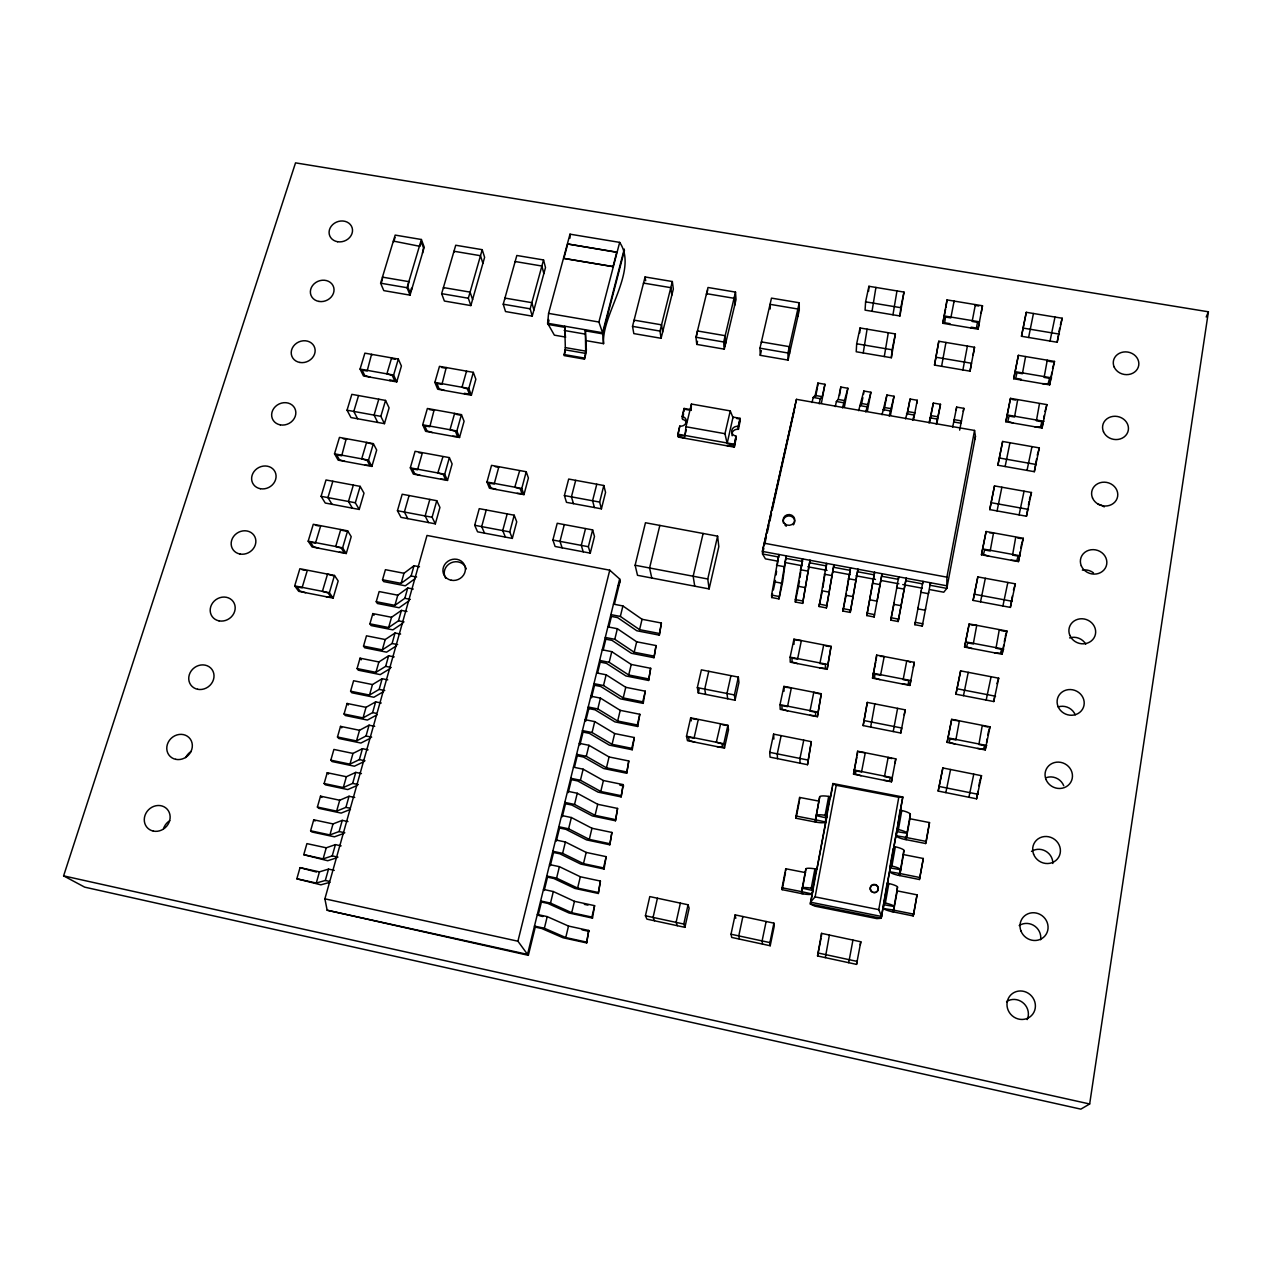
<?xml version="1.0" encoding="UTF-8"?>
<svg xmlns="http://www.w3.org/2000/svg" width="1272" height="1272" viewBox="0 0 1272 1272"><rect width="100%" height="100%" fill="white"/><g stroke="black" fill="none" stroke-linecap="round" stroke-linejoin="round"><path stroke-width="1.5" d="M807.497 764.695L811.313 741.656L773.615 734.119L769.735 752.34L770.037 757.142L807.497 764.695L811.313 741.656M802.648 603.389L810.01 560.284L802.648 603.389L795.35 602.006L795.334 599.589L802.664 558.917L801.185 568.346M809.93 715.23L815.543 715.834L815.622 712.225L809.978 711.112L813.794 692.254L819.407 693.892M817.832 386.147L817.88 383.063L824.94 384.287L821.394 403.319M826.403 607.905L833.923 564.752L826.403 607.905L819.088 606.521L826.562 563.369L826.466 565.945L809.978 562.86M812.903 890.464L812.951 888.54L809.819 887.983A10.764 1.956 11.7 0 0 802.33 887.904L801.964 891.72L811.87 893.93L812.903 890.464L810.343 904.026L814.827 906.141L876.885 918.623L881.21 918.273L902.802 796.988L832.874 783.552L810.343 904.026L881.21 918.273L886.759 885.121M817.387 716.708L821.283 693.733L783.902 686.387L780.006 704.672L780.197 709.347L817.387 716.708L821.283 693.733M825.512 821.982L815.702 819.836L816.036 815.591L825.894 817.801L825.321 822.269A10.526 2.258 11.5 0 1 817.96 822.443L815.304 822.014L815.368 819.804L819.836 796.495A10.605 2.401 11.4 0 1 827.277 796.208L830.378 796.717M819.74 667.911L825.321 668.436L825.464 664.556L819.868 663.475L823.604 645.445M827.15 669.342L831.061 646.319L793.951 639.164L790.119 657.147L790.23 662.171L827.15 669.342L831.061 646.319M844.338 407.326L847.883 388.262L840.824 387.038L839.552 395.433M565.722 337.112L554.369 335.156L547.612 323.263L548.582 313.389L569.999 234.175L619.671 242.38C638.719 270.538 601.433 314.295 603.564 343.663L586.535 340.721M860.81 941.773L856.549 964.383L817.546 955.956L821.553 933.362L860.81 941.773L860.269 944.921M816.624 869.173L813.508 868.633A10.732 2.051 11.6 0 0 806.019 868.633L801.98 891.704L782.042 887.792L785.746 868.744L805.621 872.64M821.378 936.589L821.553 933.362M856.676 343.774L856.215 351.756L891.338 357.734L895.377 333.932L860.047 327.969L856.676 343.774L892.101 349.784L891.338 357.734M850.237 612.42L857.932 569.236L850.237 612.42L842.891 611.037L850.539 567.853M859.745 332.835L860.047 327.969M832.731 785.953L832.874 783.552L836.213 785.285L898.779 797.306L902.802 796.988L900.29 810.709M865.596 301.846L865.071 310.13L899.94 315.965L903.995 292.083L868.919 286.28L865.596 301.846L900.783 307.697L899.94 315.965M863.227 352.948L867.091 329.162M868.585 291.32L868.919 286.28M691.141 410.411L691.427 404.051L730.271 410.904L733.085 417.836M863.624 394.082L863.831 391.029L870.923 392.253L867.345 411.349M825.337 957.641L829.392 935.031M872.036 311.29L875.915 287.44M819.295 801.185L799.643 797.449L796.018 816.036L815.638 819.836L819.629 796.797M884.294 356.542L888.301 332.723M892.96 314.788L896.967 290.922M890.448 415.388L894.041 396.26L886.918 395.02L884.056 410.57M866.788 615.568L874.611 572.336L866.788 615.568L874.166 616.968L882.037 573.72L877.092 601.179L869.714 599.78M895.806 758.859L891.465 781.819L853.528 774.171L857.662 751.227L895.806 758.859L895.043 763.152M857.217 755.568L857.662 751.227M874.166 616.968L874.421 614.583L867.027 613.183M905.187 709.84L900.799 733.038L863.147 725.581L867.297 702.414L905.187 709.84L904.249 715.023M867.297 702.414L863.147 725.581M861.096 775.697L855.468 774.092L855.817 770.832L861.542 771.977L865.278 752.754L859.522 752.102M914.282 662.33L909.909 685.433L872.528 678.167L876.694 655.096L914.282 662.33L913.36 667.355M876.106 660.168L876.694 655.096M778.973 598.905L786.16 555.848L782.693 581.797L778.973 598.905L771.707 597.522L771.595 595.089L778.846 554.481L777.446 563.894M776.111 574.928L776.556 571.239M916.842 403.304L917.239 400.267L910.084 399.042L907.19 414.608M870.668 727.075L874.85 703.893M691.046 409.663L684.066 408.439L682.142 416.453A5.374 4.897 -8.9 0 1 686.212 422.209A5.374 4.897 -8.9 0 1 679.805 426.104L677.96 434.913L684.956 436.153L685.974 426.756L691.427 404.051M879.986 679.614L874.468 677.992L874.929 674.16L880.558 675.257L884.199 656.543L880.383 656.384M799.5 581.209L795.35 602.006M799.993 577.536L800.708 572.018M898.159 621.531L906.221 578.235L898.159 621.531L890.766 620.116L897.062 586.297M822.952 587.505L824.765 574.642M974.543 347.272L970.027 371.154L934.507 365.096L938.8 341.246L974.543 347.272L973.064 355.27M938.8 341.246L934.507 365.096M848.726 962.697L852.94 940.088M982.493 305.773L978.057 329.178L942.775 323.279L947.036 299.906L982.493 305.773L981.11 313.23M945.923 307.395L947.036 299.906M936.876 423.497L940.501 404.305L933.346 403.065L929.705 422.24M1089.659 1103.985L1208.4 311.799L295.533 162.864L63.6 875.867L84.699 887.156L1080.85 1109.136L1089.659 1103.985L63.6 875.867M846.993 590.144L848.949 577.281M941.598 366.304L945.939 342.454M949.818 324.455L949.946 323.645L944.667 322.754L945.509 317.014L950.836 317.905L954.111 301.067L953.984 301.909M883.865 780.293L889.653 780.992L890.209 777.764L884.469 776.604L888.174 757.333M893.246 731.543L897.587 708.345M902.42 683.97L908.129 684.527L908.812 680.727L903.152 679.63L906.745 660.884L910.418 662.171M883.42 908.256L883.992 904.742L894.168 906.538L893.485 910.037L883.547 908.558A10.796 1.924 11.2 0 0 890.702 911.372L913.185 915.935L913.725 914.155L917.048 894.852L896.967 890.829L897.46 886.791A10.844 2.051 11.2 0 0 890.241 883.865L887.109 883.166M899.797 875.629L903.422 854.577L923.313 858.489L919.449 879.524L897.094 875.025A10.732 2.099 11.1 0 1 890.018 872.115L889.764 867.743L893.278 848.376M926.255 841.428L925.65 843.527L903.422 839.123A10.669 2.274 10.9 0 1 896.394 836.117L896.967 831.618L907.031 833.303L906.332 837.517L926.255 841.428L929.514 822.571L909.639 818.691L910.259 813.969A10.701 2.417 10.9 0 0 903.168 810.852L900.067 810.169M914.838 624.695L915.236 622.326L922.693 623.741L922.264 626.094L914.838 624.695L918.177 607.332M913.185 915.935L917.048 894.852M919.449 879.524L923.313 858.489M925.65 843.527L929.514 822.571M856.549 964.383L857.058 961.394L817.689 952.903M893.485 910.037L897.587 887.093M893.628 846.437L896.744 847.136A10.764 2.242 11 0 1 903.899 850.157L899.892 873.514L920.038 877.569M910.37 814.318L906.236 837.437L896.283 835.784M893.405 911.976L897.237 890.909M906.093 839.711L909.909 818.771M976.594 798.816L981.523 775.697L942.854 767.954L938.179 791.057L976.594 798.816L977.898 791.423M978.884 785.873L979.535 782.185M985.228 749.939L990.045 726.853L951.71 719.332L947.099 742.387L985.228 749.939L985.88 746.235M986.531 742.53L987.183 738.809M987.835 735.105L988.487 731.4M993.766 701.54L998.711 678.199L960.63 670.869L955.924 694.194L993.766 701.54L994.704 696.182M1002.113 654.253L1006.947 631.039L969.184 623.9L964.558 647.082L1002.113 654.253L1003.688 645.27M1004.323 641.692L1004.959 638.099M1010.381 607.396L1015.358 583.848L977.834 576.9L973.096 600.416L1010.381 607.396L1012.417 595.853M1018.459 561.604L1023.308 538.295L986.102 531.521L981.459 554.799L1018.459 561.604L1020.16 551.953M1020.844 548.089L1021.527 544.225M1026.472 516.225L1031.465 492.502L994.497 485.904L989.743 509.595L1026.472 516.225L1027.792 508.768M1028.444 505.048L1029.096 501.311M1034.327 471.689L1039.335 447.903L1002.638 441.464L997.868 465.234L1034.327 471.689L1036.601 458.842M1042.038 428.044L1046.888 404.623L1010.493 398.359L1005.834 421.763L1042.038 428.044L1043.008 422.527M1043.66 418.838L1044.312 415.149M1049.654 384.875L1054.504 361.423L1018.363 355.333L1013.704 378.754L1049.654 384.875L1051.896 372.187M1057.175 342.248L1062.199 318.239L1026.281 312.308L1021.48 336.285L1057.175 342.248L1058.415 335.236M1059.035 331.738L1059.656 328.24M962.904 369.929L967.388 346.064M956.131 410.125L956.671 407.104L963.858 408.344L963.302 411.365M970.981 328.001L971.14 327.19L976.435 328.065L977.484 322.341L972.158 321.45L975.386 304.596L975.242 305.423L978.788 306.011M836.213 785.285L815.114 896.887L810.375 902.182L881.591 916.492L878.761 909.639L898.779 797.306M896.935 831.586L899.733 812.077M887.061 885.28L890.591 865.787L893.342 866.407A10.812 2.147 11.1 0 1 900.512 869.38L899.892 873.514L889.891 871.797M893.564 848.647L897.078 829.28L899.797 829.901A10.732 2.321 11 0 1 906.92 832.953L907.031 833.303M888.826 883.547L885.36 903.056L883.627 904.615L884.04 902.754L886.791 903.374A10.876 1.956 11.3 0 1 894.041 906.252L894.168 906.538M895.329 846.818L891.911 866.089L890.162 867.822M901.769 810.534L898.382 829.583L896.617 831.475M973.78 774.139L968.898 797.258M991.079 676.736L986.182 700.077M1007.837 582.465L1002.908 605.997M1024.055 491.183L1019.111 514.89M1031.974 446.615L1027.029 470.402M1054.997 317.062L1050.02 341.055M891.465 781.819L892.213 777.685L853.957 769.973M900.799 733.038L901.705 728.013L863.704 720.493M909.909 685.433L910.8 680.552L873.117 673.238M938.179 791.057L942.854 767.954M947.099 742.387L951.71 719.332M955.924 694.194L960.63 670.869M964.558 647.082L969.184 623.9M973.096 600.416L977.834 576.9M981.459 554.799L986.102 531.521M989.743 509.595L994.497 485.904M997.868 465.234L1002.638 441.464M1005.834 421.763L1010.493 398.359M1013.704 378.754L1018.363 355.333M1021.48 336.285L1026.281 312.308M950.566 769.496L945.843 792.615M968.231 672.332L963.476 695.657M985.323 578.283L980.537 601.815M1001.875 487.224L997.073 510.931M1009.952 442.751L1005.134 466.522M1025.582 356.542L1022.402 373.714L1016.98 372.791L1015.676 378.277L1021.066 379.199L1020.875 379.978M1033.452 313.5L1028.603 337.478M921.23 590.828L917.843 608.859L925.269 610.258L928.687 592.211M970.027 371.154L971.49 363.267L935.651 357.178M978.057 329.178L979.424 321.816L943.872 315.885M930.118 589.652L943.776 592.211L946.813 588.395L946.893 577.154L974.543 430.445L796.463 399.344L762.405 551.412L762.548 554.004L765.41 558.853L776.953 561.016M974.543 430.445L975.449 436.423L946.813 588.395L930.023 585.263L930.484 582.751L928.401 593.69L920.912 592.275L923.011 581.368L922.566 583.88L905.839 580.748M814.923 868.871L811.234 888.238L812.522 890.384L816.242 869.11M828.676 796.431L825.099 815.32C826.689 821.41 828.295 813.301 823.684 815.098A10.637 2.305 11.4 0 0 816.227 815.32L816.036 815.591M829.996 796.638L825.957 817.769M816.942 869.189L826.848 816.926M830.521 797.576L832.365 787.893M811.87 893.93L811.679 894.152A10.653 1.908 11.7 0 1 804.302 894.041L801.599 893.58L801.599 891.704L805.828 868.871M922.264 626.094L925.571 608.732M959.66 430.111L963.858 408.344M952.696 427.106L956.671 407.104M801.599 893.58L782.153 889.669L785.476 872.608M815.304 822.014L796.049 818.262L799.293 801.599M936.319 424.244L940.501 404.305M904.01 850.491L903.422 854.577M929.053 422.972L933.346 403.065M890.766 620.116L894.184 602.817M817.546 955.956L820.997 938.529M853.528 774.171L856.851 757.428M872.528 678.167L875.74 661.965M942.775 323.279L945.573 309.16M912.74 420.126L914.743 412.78L907.572 411.524L905.489 418.854M913.614 419.426L917.239 400.267M907.572 411.524L910.084 399.042M889.223 416.024L894.041 396.26M882.021 414.752L886.918 395.02M849.314 575.564L850.364 570.397L833.812 567.312M842.891 611.037L846.437 593.817M766.126 921.5L762.103 940.93L762.485 944.078M803.761 740.145L799.961 758.43L799.993 763.184M770.212 945.748L769.894 942.6L773.901 923.154L735.137 914.87L731.018 934.22L731.702 937.432L770.212 945.748L774.171 926.477L773.901 923.154M892.101 349.784L895.377 333.932M900.783 307.697L903.995 292.083M974.845 439.397L975.449 436.423M865.803 411.921L870.923 392.253M858.616 410.665L863.831 391.029M825.385 571.096L826.116 567.662M819.088 606.521L822.284 591.242M861.383 404.766L862.877 397.643M842.462 407.851L847.883 388.262M742.88 916.524L738.778 935.89L739.398 939.102M781.135 735.614L777.272 753.867L777.51 758.653M835.291 406.595L836.388 401.491L838.168 399.44L840.824 387.038M819.2 403.781L820.297 398.692L822.253 396.657L824.94 384.287M812.061 402.54L813.174 397.452L815.177 395.433L817.88 383.063M771.707 597.522L772.549 593.722M773.376 589.922L775.443 580.43M815.511 396.769L817.451 387.912M947.338 585.899L762.405 551.412L796.463 399.344M762.977 552.08L763.836 548.232M764.679 544.384L766.38 536.689M767.239 532.857L768.94 525.161M769.798 521.313L771.5 513.618M772.343 509.77L794.491 409.775M684.924 927.336L683.795 924.044L688.057 904.774L649.785 896.585L645.429 915.776L646.923 919.131L684.924 927.336L689.138 908.256L688.057 904.774M724.468 748.127L723.8 743.754L727.886 725.279L690.68 717.837L686.498 736.25L687.468 740.67L724.468 748.127L728.506 729.794L727.886 725.279M735.041 700.22L734.405 694.941L738.348 677.102L701.381 669.851L697.342 687.627L698.296 692.938L735.041 700.22L738.937 682.523L738.348 677.102M680.377 903.136L676.1 922.391L677.308 925.698M730.939 675.655L726.98 693.479L727.679 698.757M788.068 360.103L787.956 352.996L799.245 302.768L771.484 298.125L759.956 348.194L760.29 355.333L788.068 360.103L799.277 310.209L799.245 302.768M584.452 359.133L585.708 351.454L585.327 329.766L586.344 349.466A4.468 0.875 -80.5 0 1 585.677 354.459L584.452 359.133L564.1 355.588L565.34 347.908L564.72 326.22L565.372 336.221M657.417 898.223L653.077 917.414L654.508 920.769M708.758 671.298L704.736 689.074L705.626 694.385M698.296 692.938L699.107 689.408M709.124 588.92L707.757 578.999L717.599 536.164L645.461 522.744L635.125 565.245L637.51 575.31L709.124 588.92L718.823 546.61L717.599 536.164M760.29 355.333L761.372 350.627M679.805 426.104L677.865 434.181L678.294 437.091L734.31 447.124L735.947 436.121A5.406 4.945 -5.8 0 1 731.798 430.318A5.406 4.945 -5.8 0 1 738.189 426.406L740.05 418.329L733.038 417.089L727.091 443.69L734.135 444.962L736.011 436.837M738.253 427.138L740.113 419.076L736.599 418.456M734.31 447.124L736.122 438.299M732.036 433.243A5.39 4.929 -5.8 0 1 738.412 429.348L740.225 420.555M727.028 442.974L724.961 433.704L730.271 410.904M703.114 533.461L693.161 576.248L694.735 586.185M724.293 349.148L723.688 341.993L735.502 292.099L707.995 287.488L695.943 337.239L696.77 344.41L724.293 349.148L736.027 299.572L735.502 292.099M588.729 930.468L586.63 942.918L588.729 930.468L568.505 926.064L547.214 916.619L537.341 914.473L538.104 915.49L541.395 902.023L540.648 900.958L550.506 903.088L571.716 912.708L591.893 917.08L592.498 918.098L568.997 912.994L547.819 903.406L541.395 902.023M591.893 917.08L594.596 905.664L574.451 901.323L553.32 891.545L543.478 889.414M597.729 892.388L577.615 888.079L556.595 878.125L546.769 876.011L547.501 877.139L553.892 878.523L574.896 888.428L598.317 893.469L600.4 881.067L580.334 876.774L559.394 866.661L549.568 864.578L550.299 865.739L553.543 852.479L552.843 851.27L562.622 853.353L583.482 863.64L603.516 867.902L604.073 869.03L580.748 864.07L559.918 853.83L553.543 852.479M603.516 867.902L606.172 856.66L586.169 852.415L565.404 842L555.625 839.933M609.256 843.59L589.302 839.393L568.616 828.788L558.853 826.736L559.553 828.008L565.897 829.344L586.551 839.902L609.797 844.799L611.896 832.444L591.957 828.263L571.367 817.53L561.62 815.479M614.948 819.502L595.058 815.336L574.547 804.429L564.832 802.409L565.499 803.729L571.828 805.049L592.323 815.924L615.473 820.758L617.572 808.436L597.713 804.302L577.265 793.251L567.566 791.248M620.609 795.588L600.782 791.486L580.43 780.261L570.746 778.273L571.398 779.657L577.711 780.96L598.031 792.122L621.118 796.908L623.201 784.617L603.405 780.531L583.133 769.178L573.465 767.191M626.206 771.865L606.458 767.811L586.281 756.299L576.629 754.328L577.265 755.775L583.546 757.063L603.707 768.527L626.698 773.249L628.781 760.974L609.065 756.951L588.952 745.297L579.317 743.341L579.937 744.82L583.069 732.084L582.449 730.573L592.068 732.529L612.086 744.327L631.771 748.333L632.248 749.765L609.32 745.122L589.333 733.356L583.069 732.084M631.771 748.333L634.315 737.537L614.662 733.562L594.724 721.606L585.12 719.682L585.724 721.208L588.825 708.583L588.236 707.009L597.808 708.933L617.667 721.033L637.288 724.976L637.733 726.487L614.901 721.876L595.073 709.824L588.825 708.583M637.288 724.976L639.816 714.276L620.227 710.348L600.448 698.105L590.892 696.197L591.48 697.787L594.549 685.258L593.96 683.636L603.516 685.529L623.216 697.915L642.758 701.826L643.203 703.384L620.434 698.837L600.766 686.498L594.549 685.258M642.758 701.826L645.27 691.189L625.76 687.309L606.14 674.796L596.6 672.904M648.195 678.835L628.718 674.987L609.177 662.315L599.653 660.438L600.225 662.124L606.41 663.348L625.935 675.973L648.609 680.456L650.676 668.293L631.23 664.461L611.768 651.662L602.26 649.801M653.57 656.034L634.172 652.234L614.789 639.291L605.297 637.431L605.838 639.18L612.023 640.388L631.389 653.267L653.983 657.703L656.05 645.572L636.668 641.788L617.365 628.718L607.889 626.889M658.928 633.408L639.577 629.656L620.354 616.443L610.894 614.615L611.435 616.411L617.588 617.604L636.795 630.753L659.309 635.141L661.376 623.026L642.058 619.289L622.898 605.949L613.47 604.136M592.498 918.098L594.596 905.664M598.317 893.469L600.4 881.067M604.073 869.03L606.172 856.66M609.797 844.799L611.896 832.444M615.473 820.758L617.572 808.436M621.118 796.908L623.201 784.617M626.698 773.249L628.781 760.974M632.248 749.765L634.315 737.537M637.733 726.487L639.816 714.276M643.203 703.384L645.27 691.189M648.609 680.456L650.676 668.293M653.983 657.703L656.05 645.572M659.309 635.141L661.376 623.026M659.834 525.415L649.595 567.996L651.773 578.013M684.861 435.437L686.18 429.904M586.01 941.98L565.754 937.559L568.505 926.064M571.716 912.708L574.451 901.323M577.615 888.079L580.334 876.774M583.482 863.64L586.169 852.415M589.302 839.393L591.957 828.263M595.058 815.336L597.713 804.302M600.782 791.486L603.405 780.531M606.458 767.811L609.065 756.951M612.086 744.327L614.662 733.562M617.667 721.033L620.227 710.348M623.216 697.915L625.76 687.309M628.718 674.987L631.23 664.461M634.172 652.234L636.668 641.788M639.577 629.656L642.058 619.289M696.42 336.476L697.469 330.959L725.167 335.697L724.595 346.795L725.708 342.104L725.771 342.899M707.709 289.873L706.58 294.5L706.501 293.657L734.039 298.284L734.103 299.111L735.2 294.484L734.564 305.725M696.77 344.41L697.533 341.294M682.619 415.594L684.177 409.187M682.444 418.679L683.605 413.877M565.754 937.559L544.384 928.258L547.214 916.619M550.506 903.088L553.32 891.545M556.595 878.125L559.394 866.661M562.622 853.353L565.404 842M568.616 828.788L571.367 817.53M574.547 804.429L577.265 793.251M580.43 780.261L583.133 769.178M586.281 756.299L588.952 745.297M592.068 732.529L594.724 721.606M597.808 708.933L600.448 698.105M603.516 685.529L606.14 674.796M609.177 662.315L611.768 651.662M614.789 639.291L617.365 628.718M620.354 616.443L622.898 605.949M528.341 955.32L327.158 910.227L324.885 898.827L426.995 535.448L609.749 570.19L619.639 578.983L527.53 954.398L528.341 955.32L535.258 927.097L534.478 926.096L544.384 928.258M544.225 890.511L547.501 877.139M556.325 841.158L559.553 828.008M562.303 816.783L565.499 803.729M568.234 792.599L571.398 779.657M574.562 766.778L577.265 755.775M597.602 672.793L600.225 662.124M603.246 649.754L605.838 639.18M608.859 626.905L611.435 616.411M614.424 604.168L620.148 580.859L619.639 578.983M1017.568 400.378L1014.531 417.009L1009.078 416.071L1007.822 421.334L1013.053 423.02M327.158 910.227L527.53 954.398L517.927 941.216L609.749 570.19M661.09 338.288L659.993 331.07L672.332 281.525L645.079 276.962L632.518 326.363L633.822 333.598L661.09 338.288L673.333 289.046L672.332 281.525M590.272 553.129L588.38 546.722L592.625 529.899L557.231 523.269L552.891 540.028L555.101 546.483L590.272 553.129L594.485 536.434L592.625 529.899M601.418 508.832L599.637 502.074L603.818 485.507L568.679 479.051L564.402 495.555L566.485 502.345L601.418 508.832L605.567 492.391L603.818 485.507M585.533 528.564L581.272 545.386L583.228 551.81M596.775 484.219L592.577 500.771L594.422 507.528M564.291 524.589L559.982 541.363L562.129 547.819M575.691 480.339L571.43 496.859L573.465 503.633M624.25 249.074L602.546 332.723L603.564 343.663M624.457 250.298L602.785 333.868L585.597 330.895M988.837 556.166L983.463 554.497L984.608 549.949L990.188 550.983L993.527 532.873L989.648 532.873M613.056 266.627L616.761 252.126L567.694 243.986L563.894 258.407L613.056 266.627L563.894 258.407M548.63 319.495L547.612 323.263L602.546 332.723L598.905 322.023L619.671 242.38M564.514 354.029L565.34 350.913M512.33 538.406L509.754 531.903L514.206 515.208L479.242 508.657L474.695 525.288L477.572 531.823L512.33 538.406L516.734 521.838L514.206 515.208M523.969 494.633L521.774 488.48L526.226 471.737L491.533 465.361L486.969 482.04L489.45 488.225L523.969 494.633L528.405 478.002L526.226 471.737M507.194 513.904L502.726 530.567L505.366 537.086M1047.047 360.994L1047.254 360.199L1044.121 377.402L1049.575 378.341L1048.064 383.794L1042.452 383.651M548.932 320.624L547.914 324.408L565.007 327.349M972.047 648.513L966.577 646.876L967.626 642.853L973.287 643.934L976.721 625.331L970.918 624.854M486.222 509.977L481.69 526.608L484.505 533.143M1060.403 324.837L1062.199 318.239M1039.383 404.13L1036.41 420.793L1041.895 421.748L1040.432 426.995L1034.772 426.788M532.237 316.14L530.17 308.826L543.542 259.949L516.83 255.481L503.235 304.215L505.509 311.545L532.237 316.14L545.497 267.565L543.542 259.949M1052.532 368.546L1054.504 361.423M328.526 869.11L319.447 871.861L300.033 867.647L296.837 878.793L316.283 883.038L325.314 880.463L328.526 869.11L334.266 870.35M335.411 844.624L326.252 847.804L306.918 843.622L303.754 854.689L323.12 858.886L332.231 855.897L335.411 844.624L341.135 845.864M342.248 820.361L333.026 823.922L313.739 819.804L310.606 830.775L329.909 834.925L339.099 831.538L342.248 820.361L347.956 821.569M349.037 796.272L339.719 800.231L320.512 796.161L317.396 807.052L336.635 811.139L345.92 807.37L349.037 796.272L354.729 797.48M355.763 772.39L346.382 776.731L327.238 772.724L324.137 783.52L343.313 787.559L352.662 783.393L355.763 772.39L361.439 773.583M362.44 748.699L352.98 753.422L333.9 749.447L330.831 760.163L349.943 764.154L359.372 759.607L362.44 748.699L368.085 749.86M369.071 725.183L359.531 730.287L340.514 726.376L337.478 736.997L356.51 740.94L366.018 736.011L369.071 725.183L374.699 726.344M375.638 701.874L366.034 707.327L347.081 703.464L344.06 714.005L363.045 717.901L372.617 712.606L375.638 701.874L381.25 703.003M382.156 678.723L372.473 684.559L353.6 680.743L350.595 691.205L369.516 695.053L379.151 689.392L382.156 678.723L387.753 679.852M388.628 655.78L378.881 661.949L360.055 658.181L357.082 668.563L375.94 672.363L385.655 666.353L388.628 655.78L394.193 656.893M395.051 632.995L385.225 639.53L366.479 635.809L363.522 646.112L382.3 649.865L392.094 643.489L395.051 632.995L400.601 634.092M401.411 610.401L391.538 617.27L372.839 613.597L369.914 623.821L388.628 627.525L398.486 620.816L401.411 610.401L406.945 611.482M407.74 587.982L397.786 595.185L379.151 591.56L376.242 601.704L394.908 605.361L404.83 598.301L407.74 587.982L413.241 589.047M414.004 565.722L403.987 573.275L385.416 569.681L382.538 579.762L401.125 583.371L411.11 575.978L414.004 565.722L419.49 566.787M435.342 523.841L432.098 517.259L436.757 500.707L402.19 494.236L397.452 510.724L400.982 517.354L435.342 523.841L439.937 507.433L436.757 500.707M447.505 480.434L444.707 474.218L449.366 457.618L415.07 451.306L410.315 467.858L413.368 474.106L447.505 480.434L452.117 463.946L449.366 457.618M459.526 437.504L456.855 430.985L461.45 414.64L427.376 408.487L422.686 424.784L425.627 431.319L459.526 437.504L464.073 421.255L461.45 414.64M471.371 395.242L468.796 388.453L473.327 372.346L439.476 366.352L434.865 382.395L437.695 389.216L471.371 395.242L475.855 379.231L473.327 372.346M1044.964 411.46L1046.888 404.623M316.283 883.038L319.447 871.861M323.12 858.886L326.252 847.804M329.909 834.925L333.026 823.922M336.635 811.139L339.719 800.231M343.313 787.559L346.382 776.731M349.943 764.154L352.98 753.422M356.51 740.94L359.531 730.287M363.045 717.901L366.034 707.327M369.516 695.053L372.473 684.559M375.94 672.363L378.881 661.949M382.3 649.865L385.225 639.53M388.628 627.525L391.538 617.27M394.908 605.361L397.786 595.185M401.125 583.371L403.987 573.275M429.825 499.419L425.15 515.939L428.457 522.538M470.863 305.582L484.616 257.326L482.215 249.678L455.726 245.242L441.654 293.657L444.373 301.035L470.863 305.582L468.335 298.236L482.215 249.678M409.091 495.524L404.369 512.028L407.851 518.642M954.7 743.897L949.135 742.276L950.089 738.809L955.844 739.954L959.374 720.827L953.491 720.222M1037.236 455.185L1039.335 447.903M1015.66 537.595L1012.56 555.085L1018.157 556.103L1016.805 560.618L1011.049 560.237M333.137 598.094L338.177 580.954L334.472 575.453L299.874 568.727L294.691 585.899L298.713 591.337L333.137 598.094L329.369 592.704L294.691 585.899M346.254 553.527L351.215 536.657L347.638 530.837L313.278 524.287L308.174 541.204L312.053 546.944L346.254 553.527L342.613 547.819L308.174 541.204M359.213 509.452L363.999 493.17L360.167 486.365L326.014 479.973L321.085 496.318L325.25 503.028L359.213 509.452L355.317 502.774L360.167 486.365M371.885 466.411L376.687 450.05L373.364 443.642L339.465 437.409L334.52 453.818L338.145 460.146L371.885 466.411L368.514 460.114L373.364 443.642M384.462 423.656L389.105 407.867L385.543 400.426L351.835 394.352L347.049 410.204L350.945 417.55L384.462 423.656L380.837 416.342L385.543 400.426M396.737 381.902L401.411 366.034L398.327 359.07L364.873 353.155L360.071 369.071L363.458 375.956L396.737 381.902L393.62 375.049L398.327 359.07M1029.43 499.451L1031.465 492.502M329.369 592.704L334.472 575.453M342.613 547.819L347.638 530.837M410.029 295.136L407.056 287.726L421.398 239.502L395.163 235.097L380.614 283.195L383.794 290.62L410.029 295.136L424.244 247.197L421.398 239.502M353.33 485.093L348.464 501.486L352.408 508.164M378.786 399.217L374.079 415.117L377.736 422.431M340.753 529.534L335.713 546.499L341.294 548.137L344.14 552.573L339.401 552.207M391.617 357.893L386.895 373.841L392.285 375.51L394.733 380.837L389.725 379.946L390.075 380.71M332.835 481.245L327.922 497.606L332.04 504.316M358.561 395.56L353.791 411.428L357.639 418.774M1021.973 542.731L1023.308 538.295M381.441 282.511L382.347 279.49M394.161 240.44L395.051 237.451M999.204 630.197L995.992 648.243L1001.684 649.34L1000.412 653.331L994.577 652.806M1013.434 590.081L1015.358 583.848M1005.278 636.302L1006.947 631.039M982.207 725.851L978.884 744.502L984.655 745.646L983.479 749.081L977.58 748.429M996.914 683.668L998.711 678.199M989.012 729.889L990.045 726.853M617.731 587.775L620.148 580.859M979.853 780.324L981.523 775.697M1206.206 316.982L1208.4 311.799M904.805 839.425L906.602 837.596M898.493 875.343L900.274 873.673M892.101 911.674L893.85 910.18L913.725 914.155M415.34 578.458L405.307 585.804L383.651 581.59L382.538 579.762M409.075 600.75L399.122 607.746L377.371 603.485L376.242 601.704M402.763 623.201L392.873 629.863L371.058 625.554L369.914 623.821M396.419 645.842L386.577 652.154L364.698 647.782L363.522 646.112M390.011 668.643L380.233 674.605L358.275 670.185L357.082 668.563M383.54 691.634L373.857 697.247L351.819 692.763L350.595 691.205M377.037 714.816L367.417 720.063L345.3 715.516L344.06 714.005M370.47 738.173L360.914 743.039L338.734 738.46L337.478 736.997M363.856 761.705L354.379 766.205L332.119 761.562L330.831 760.163M357.194 785.444L347.781 789.562L325.457 784.856L324.137 783.52M350.468 809.358L341.15 813.094L318.731 808.324L317.396 807.052M343.694 833.478L334.441 836.817L311.958 831.999L310.606 830.775M336.873 857.789L327.699 860.731L303.754 854.689M329.989 882.291L320.894 884.835L296.837 878.793M616.793 252.301L567.694 243.986M1023.388 328.128L1059.401 334.123M1048.859 361.296L1052.469 361.916M1015.374 371.694L1051.61 377.864M890.527 867.981L900.64 869.698M380.614 283.195L407.056 287.726M441.654 293.657L468.335 298.236M503.235 304.215L530.17 308.826M632.518 326.363L659.993 331.07M695.943 337.239L723.688 341.993M759.956 348.194L787.956 352.996M548.582 313.389L598.905 322.023M1012.115 399.44L1015.74 400.076M564.18 330.466L584.77 334.027M1007.44 414.99L1043.946 421.318M565.34 347.606L585.708 351.136M565.054 349.816L585.422 353.362M815.177 395.433L822.253 396.657M838.168 399.44L845.244 400.664M861.224 403.447L868.331 404.687M884.358 407.485L891.497 408.725M930.881 415.578L938.052 416.834M813.174 397.452L820.297 398.692M836.388 401.491L843.543 402.747M859.681 405.561L866.868 406.817M883.07 409.632L890.273 410.888M906.523 413.718L913.757 414.99M930.071 417.836L937.337 419.092M563.814 354.49L584.198 358.036M999.601 458.047L1036.394 464.534M685.91 409.489L689.392 410.109M391.967 358.656L395.322 359.26M441.479 367.433L446.536 368.324L446.233 367.544L441.956 384.367L436.884 383.46L439.063 388.771L444.421 390.425M685.974 426.756L724.961 433.704M360.071 369.071L393.62 375.049M434.865 382.395L468.796 388.453M677.865 434.181L734.071 444.23M678.183 436.36L685.274 438.331M734.262 446.393L727.282 445.868M991.413 502.742L1028.476 509.404M429.395 409.536L432.798 410.156M456.616 414.449L460.035 415.07M347.049 410.204L380.837 416.342M422.686 424.784L456.855 430.985M1017.521 537.945L1021.241 538.613M982.906 548.963L1020.224 555.8M343.249 438.76L346.62 439.381L346.238 438.649L341.707 455.789L336.619 454.835L339.433 459.764L344.871 461.402M372.044 444.039L366.575 442.402L361.693 458.842L367.179 460.496L369.818 465.393L365.112 465.155M418.822 452.641L422.24 453.277L417.518 469.813L412.367 468.875L414.736 473.725L420.189 475.378M495.253 466.697L498.719 467.333L494.188 484.012L488.989 483.058L490.897 487.86L496.334 489.497M564.402 495.555L599.637 502.074M334.52 453.818L368.514 460.114M410.315 467.858L444.707 474.218M486.969 482.04L521.774 488.48M764.567 543.271L946.893 577.154M762.548 554.004L778.925 557.057M786.223 558.424L802.664 561.493M857.741 571.78L874.357 574.88M881.75 576.264L898.414 579.364L898.763 576.836L896.617 587.728L904.09 589.127M974.654 594.278L1012.274 601.306M784.665 562.462L801.996 565.706M807.768 566.771L827.038 570.381M832.81 571.462L850.141 574.706M855.945 575.787L875.47 579.444M881.321 580.525L898.891 583.816M902.786 584.548L922.311 588.205M776.492 565.229L783.822 566.597M800.342 569.697L807.704 571.08M824.288 574.181L831.665 575.564M848.313 578.681L855.722 580.064M872.433 583.196L879.858 584.595M321.085 496.318L355.317 502.774M397.452 510.724L432.098 517.259M474.695 525.288L509.754 531.903M552.891 540.028L588.38 546.722M774.489 581.829L781.771 583.196M798.18 586.281L805.478 587.664M821.935 590.764L829.264 592.148M845.785 595.264L853.146 596.648M893.739 604.311L901.148 605.711M1001.096 630.562L1004.864 631.278M635.125 565.245L707.757 578.999M771.595 595.089L778.893 596.473M795.334 599.589L802.648 600.972M819.136 604.105L826.482 605.504M843.034 608.636L850.412 610.035M891.084 617.747L898.509 619.162M965.893 641.915L1003.767 649.118M315.408 525.272L318.843 525.924M341.15 530.186L346.318 531.171M795.811 640.102L801.36 640.595L797.56 659.15L791.995 658.069L792.058 661.981L797.592 663.602M825.464 645.81L829.185 646.526M411.11 575.978L416.612 577.043M957.339 688.82L995.531 696.229M790.119 657.147L827.341 664.366M302.036 569.681L305.487 570.349M333.153 575.723L327.54 574.101L322.42 591.337L328.065 592.959L330.99 597.156L326.236 596.743M404.83 598.301L410.347 599.382M785.778 687.293L791.359 687.85L787.511 706.66L781.898 705.562L782.042 709.188L787.622 710.81M984.115 726.233L987.962 726.98M398.486 620.816L404.019 621.897M697.342 687.627L734.405 694.941M780.006 704.672L817.514 712.082M948.308 737.935L986.754 745.535M392.094 643.489L397.643 644.586M692.636 718.712L696.356 719.459M722.369 724.658L726.089 725.406M888.094 757.81L891.911 758.573M385.655 666.353L391.22 667.466M769.735 752.34L807.545 759.956M939.452 786.525L978.232 794.332M686.498 736.25L723.8 743.754M815.114 896.887L878.761 909.639M379.151 689.392L384.748 690.521M372.617 712.606L376.353 713.369M619.862 785.174L623.693 785.969M366.018 736.011L371.647 737.172M359.372 759.607L365.016 760.783M352.662 783.393L358.338 784.586M345.92 807.37L349.705 808.165M339.099 831.538L344.823 832.763M645.429 915.776L683.795 924.044M731.018 934.22L769.894 942.6M584.357 904.36L587.966 905.139M332.231 855.897L337.97 857.137M539.71 915.84L542.921 916.54M316.505 872.036L300.033 867.647M582.099 929.864L589.349 931.438M325.314 880.463L329.146 881.305M535.258 927.097L541.697 928.496L563.051 937.766L586.63 942.918M324.885 898.827L517.927 941.216M802.139 888.142L812.124 890.384M313.739 819.804L315.09 821.044M320.512 796.161L321.848 797.465M327.238 772.724L328.542 774.076M340.514 726.376L341.771 727.838M347.081 703.464L348.321 704.99M305.582 592.688L299.985 591.067L296.869 586.853L302.052 587.871L307.22 570.683M360.055 658.181L361.248 659.834M318.89 548.264L313.341 546.642L310.32 542.174L315.472 543.16L320.56 526.242M372.839 613.597L373.984 615.346M801.599 891.704L802.902 893.803M815.368 819.804L816.592 822.221M370.088 377.132L364.746 375.479L362.123 370.136L367.147 371.026L371.551 354.332L371.917 355.111M440.668 479.162L445.486 479.433L443.292 474.599L437.807 472.945L442.815 457.061M432.401 432.56L426.995 430.906L424.721 425.818L429.825 426.756L434.165 409.711L434.483 410.458M382.808 277.98L382.459 277.137L408.868 281.653L407.835 287.043L410.156 292.799L411.492 288.267L411.826 289.094M452.737 436.264L457.538 436.471L455.44 431.399L450.002 429.745L454.613 413.4L454.915 414.147M393.7 241.934L393.366 241.076L419.951 246.339L421.271 241.855L423.497 247.833L422.479 253.144M464.614 394.034L464.328 393.286L469.4 394.177L467.38 388.898L462.006 387.229L466.538 371.138L466.824 371.917M517.052 493.345L521.997 493.631L520.264 488.846L514.794 487.192L519.517 471.165M443.737 288.394L443.435 287.567L470.084 292.115L472.596 299.508M454.279 252.11L453.977 251.252L480.482 255.704L482.899 263.32M505.191 298.888L504.936 298.077L531.855 302.672L533.906 310.018M515.383 262.366L515.144 261.523L541.888 266.023L543.86 273.591M690.68 717.837L691.3 720.874M694.846 742.164L689.201 740.558L688.47 737.108L694.035 738.237L698.201 719.825M735.137 914.87L735.788 918.257M634.251 320.957L634.108 320.147L661.551 324.837L662.633 332.072M717.042 746.632L722.528 747.284L722.019 743.866L716.327 742.244L720.509 724.293M643.664 283.926L643.521 283.084L670.805 287.663L671.807 295.152M645.079 276.962L645.683 280.73M682.142 416.453L682.555 419.41A5.358 4.897 -8.9 0 1 686.498 422.622M684.066 408.439L684.384 410.681M735.947 436.121L736.186 439.031M738.189 426.406L738.412 429.348M740.05 418.329L740.272 421.302M773.615 734.119L773.885 739.064M782.042 887.792L782.153 889.669M761.435 342.693L761.403 341.898L789.371 346.668L789.483 353.823M785.746 868.744L785.842 870.716M770.212 309.001L770.053 304.326L797.846 309.001L797.894 316.394M783.902 686.387L784.061 691.205M796.018 816.036L796.049 818.262M793.951 639.164L794.03 644.316M794.889 404.814L794.921 407.851M569.999 234.175L570.031 238.118M799.643 797.449L799.659 799.738M185.744 757.619A12.959 11.734 -41.8 0 1 191.277 751.386M163.547 828.644A13.197 11.941 -45.4 0 1 169.748 820.71M1006.565 1001.605A14.183 13.451 47.4 0 1 1027.188 1019.603M1019.174 925.571A13.913 13.197 40 0 1 1040.607 939.738M1031.481 851.397A13.69 12.943 33.1 0 1 1052.834 863.465M1046.538 777.542A13.483 12.672 27.3 0 1 1063.726 785.714M1058.209 706.898A13.292 12.386 22.7 0 1 1075.222 714.816M1069.625 637.908A13.118 12.116 19.1 0 1 1085.747 644.141M1082.345 570.126A12.943 11.846 16.2 0 1 1093.475 572.845M1098.181 504.269A12.8 11.591 14 0 1 1104.223 506.908M872.528 892.34A4.07 3.959 33.1 0 1 870.923 886.393A4.07 3.959 33.1 0 1 877.092 886.012A4.07 3.959 33.1 0 1 876.551 892.085M875.613 892.547A4.07 3.959 33.1 0 1 873.53 892.674M794.141 523.682A5.804 5.39 -2 0 1 793.299 524.843M786.35 526.147A5.804 5.39 -2 0 1 785.094 525.352M783.441 523.03A5.804 5.39 -2 0 1 788.592 515.923A5.804 5.39 -2 0 1 794.634 522.347M445.725 578.251A11.369 10.494 -24.7 0 1 451.099 562.812A11.369 10.494 -24.7 0 1 466.252 568.934M732.179 435.787A5.39 4.929 -5.8 0 1 731.925 434.531M961.457 420.905L960.98 423.226L953.698 421.954L954.254 419.649L961.457 420.905M1114.177 367.02A12.847 11.337 10.4 0 0 1136.134 370.677A12.847 11.337 10.4 0 0 1127.882 352.074A12.847 11.337 10.4 0 0 1114.177 367.02M1103.476 431.733A13.006 11.591 11.8 0 0 1125.672 435.549A13.006 11.591 11.8 0 0 1117.357 416.469A13.006 11.591 11.8 0 0 1103.476 431.733M337.605 241.728A11.909 10.256 -20.2 0 0 352.169 227.895A11.909 10.256 -20.2 0 0 332.644 224.651A11.909 10.256 -20.2 0 0 337.605 241.728M318.938 301.432A12.052 10.478 -21.9 0 0 333.693 287.313A12.052 10.478 -21.9 0 0 313.977 283.958A12.052 10.478 -21.9 0 0 318.938 301.432M299.842 362.456A12.195 10.685 -23.8 0 0 314.804 348.067A12.195 10.685 -23.8 0 0 294.897 344.569A12.195 10.685 -23.8 0 0 299.842 362.456M280.317 424.88A12.354 10.907 -26 0 0 295.502 410.172A12.354 10.907 -26 0 0 275.404 406.547A12.354 10.907 -26 0 0 280.317 424.88M260.363 488.718A12.529 11.13 -28.5 0 0 275.754 473.709A12.529 11.13 -28.5 0 0 255.449 469.94A12.529 11.13 -28.5 0 0 260.363 488.718M175.727 759.336A13.34 12.036 -41.3 0 0 192.04 742.991A13.34 12.036 -41.3 0 0 170.909 738.587A13.34 12.036 -41.3 0 0 175.727 759.336M153.276 831.077A13.579 12.243 -44.9 0 0 169.844 814.366A13.579 12.243 -44.9 0 0 148.506 809.803A13.579 12.243 -44.9 0 0 153.276 831.077M1033.595 854.212A14.103 13.308 32.1 0 0 1057.35 859.045A14.103 13.308 32.1 0 0 1048.685 836.769A14.103 13.308 32.1 0 0 1033.595 854.212M1045.966 779.434A13.881 13.022 26.4 0 0 1069.45 784.061A13.881 13.022 26.4 0 0 1060.848 762.373A13.881 13.022 26.4 0 0 1045.966 779.434M1081.295 565.817A13.324 12.148 15.7 0 0 1103.985 569.936A13.324 12.148 15.7 0 0 1095.558 549.87A13.324 12.148 15.7 0 0 1081.295 565.817M1007.154 1002.177A14.612 13.849 46.4 0 0 1026.234 1018.793A14.612 13.849 46.4 0 0 1030.177 994.672A14.612 13.849 46.4 0 0 1007.154 1002.177M1020.923 930.897A14.342 13.579 38.9 0 0 1044.948 935.922A14.342 13.579 38.9 0 0 1036.235 913.042A14.342 13.579 38.9 0 0 1020.923 930.897M197.621 689.281A13.118 11.814 -37.7 0 0 213.712 673.286A13.118 11.814 -37.7 0 0 192.788 669.056A13.118 11.814 -37.7 0 0 197.621 689.281M219.023 620.863A12.911 11.591 -34.3 0 0 234.875 605.202A12.911 11.591 -34.3 0 0 214.157 601.147A12.911 11.591 -34.3 0 0 219.023 620.863M1069.816 635.3A13.499 12.434 18.4 0 0 1092.759 639.577A13.499 12.434 18.4 0 0 1084.269 619.003A13.499 12.434 18.4 0 0 1069.816 635.3M1058.034 706.485A13.69 12.72 21.9 0 0 1081.248 710.937A13.69 12.72 21.9 0 0 1072.694 689.806A13.69 12.72 21.9 0 0 1058.034 706.485M239.931 554.02A12.72 11.369 -31.2 0 0 255.545 538.708A12.72 11.369 -31.2 0 0 235.05 534.781A12.72 11.369 -31.2 0 0 239.931 554.02M1092.521 497.988A13.165 11.861 13.6 0 0 1114.956 501.947A13.165 11.861 13.6 0 0 1106.592 482.39A13.165 11.861 13.6 0 0 1092.521 497.988M870.509 889.669A4.07 3.959 33 0 0 877.394 891.036A4.07 3.959 33 0 0 875.009 884.469A4.07 3.959 33 0 0 870.509 889.669M785.078 524A5.819 5.406 -2 0 0 794.618 520.979A5.819 5.406 -2 0 0 787.066 514.826A5.819 5.406 -2 0 0 785.078 524M451.306 580.27A11.416 10.526 -24.7 0 0 465.011 566.342A11.416 10.526 -24.7 0 0 446.154 562.765A11.416 10.526 -24.7 0 0 451.306 580.27"/></g></svg>
